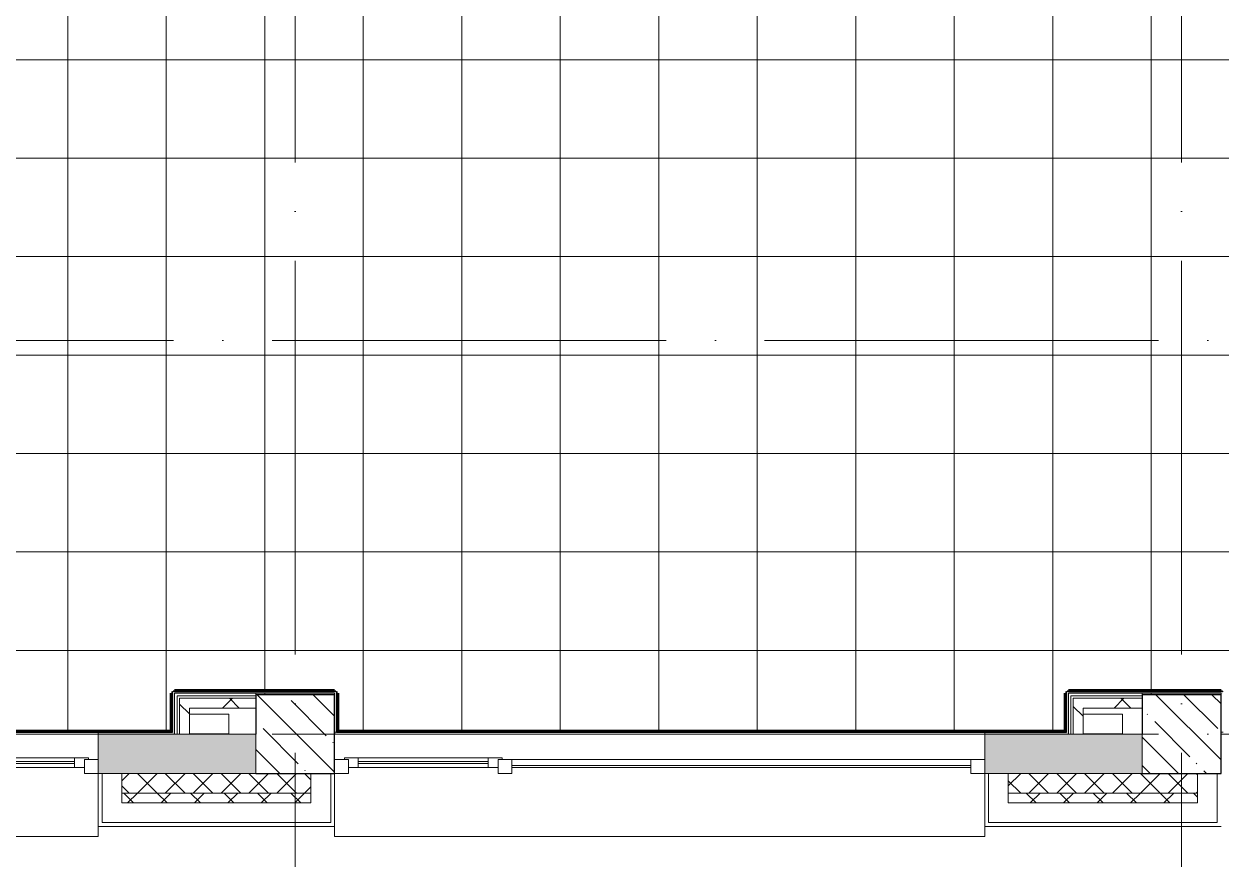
# Model space of a CAD drawing. Header units: millimetres. Extents: x 97 to 215964, y -4577 to 60645.
# Drawn here: x 116471 to 122548, y 42890 to 47132 of the extents above; entities that cross this region are included whole.
import ezdxf

# ---------------------------------------------------------------- set-up
doc = ezdxf.new("R2010")
doc.units = ezdxf.units.MM
doc.linetypes.add('ADSK_Линия сетки', pattern=[2500, 2000, -250, 0, -250])
for name, color, linetype, lineweight in [('A-FLOR-____-OTLN', 192, 'Continuous', 9), ('A-FLOR-____-PATT', 8, 'Continuous', 9), ('A-GLAZ-____-MCUT', 151, 'Continuous', 9), ('A-GLAZ-____-OTLN', 151, 'Continuous', 9), ('A-WALL-____-MCUT', 113, 'Continuous', 9), ('A-WALL-____-PATT', 111, 'Continuous', 9), ('A-WALL-FNSH-MCUT', 113, 'Continuous', 9), ('I-WALL-____-OTLN', 2, 'Continuous', 9), ('S-COLS-____-MCUT', 52, 'Continuous', 9), ('S-COLS-____-OTLN', 52, 'Continuous', 9), ('S-GRID-____-OTLN', 1, 'Continuous', 9)]:
    doc.layers.add(name, color=color, linetype=linetype, lineweight=lineweight)
pattern_1 = [(135, (0, 0), (-142.5612, -142.5612), []), (135, (142.56, 0), (-142.5612, -142.5612), [252.016, -50.403, 3.353, -47.05])]
pattern_2 = [(45, (0, 0), (-141.42136, 141.42136), []), (135, (0, 0), (-141.42136, -141.42136), [])]

# ---------------------------------------------------------------- blocks, each defined once
blk = doc.blocks.new('Окно_СКБ_2Ст1 - Окно_СКБ_2Ст 3400-29018936-О_АИ_ПП_8_400_Целиком')
at = {"layer": 'A-GLAZ-____-MCUT', "color": 90}
for p, q in [((-1650, -195), (-1650, -125)), ((-1650, -125), (-1580, -125)), ((-1580, -125), (-1580, -195)), ((-820, -155), (-1580, -155)), ((-1580, -155), (-1580, -195)), ((-1530, -205), (-1530, -155)), ((-870, -205), (-870, -155)), ((-820, -195), (-820, -125)), ((-820, -125), (-750, -125)), ((-820, -195), (-820, -155)), ((-750, -125), (-750, -195)), ((1580, -195), (1580, -125)), ((1580, -125), (1650, -125)), ((1650, -125), (1650, -195)), ((-1580, -195), (-1650, -195)), ((-1580, -195), (-1600, -195)), ((-1600, -195), (-1600, -205)), ((-1600, -205), (-800, -205)), ((-800, -205), (-1600, -205)), ((-750, -195), (-820, -195)), ((-800, -195), (-820, -195)), ((-800, -205), (-800, -195)), ((1650, -195), (1580, -195))]:
    blk.add_line(p, q, dxfattribs=at)
at = {"layer": 'A-GLAZ-____-MCUT', "color": 10, "lineweight": 5}
for p, q in [((-1530, -175), (-870, -175)), ((1580, -155), (-750, -155)), ((1580, -165), (-750, -165)), ((-870, -185), (-1530, -185))]:
    blk.add_line(p, q, dxfattribs=at)
at = {"layer": 'A-GLAZ-____-OTLN', "color": 10, "lineweight": 5}
for p, q in [((-1650, -195), (-1600, -195)), ((-800, -195), (1650, -195))]:
    blk.add_line(p, q, dxfattribs=at)
blk = doc.blocks.new('Окно_СКБ_2Ст1 - Окно_СКБ_2Ст 3300_ОК2-29018968-О_АИ_ПП_8_400_Целиком')
at = {"layer": 'A-GLAZ-____-MCUT', "color": 90}
for p, q in [((-1650, -195), (-1650, -125)), ((-1650, -125), (-1580, -125)), ((-1580, -125), (-1580, -195)), ((750, -195), (750, -125)), ((750, -125), (820, -125)), ((820, -125), (820, -195)), ((1580, -155), (820, -155)), ((820, -155), (820, -195)), ((870, -205), (870, -155)), ((1530, -205), (1530, -155)), ((1580, -195), (1580, -125)), ((1580, -125), (1650, -125)), ((1580, -195), (1580, -155)), ((1650, -125), (1650, -195)), ((-1580, -195), (-1650, -195)), ((820, -195), (750, -195)), ((820, -195), (800, -195)), ((800, -195), (800, -205)), ((800, -205), (1600, -205)), ((1600, -205), (800, -205)), ((1650, -195), (1580, -195)), ((1600, -195), (1580, -195)), ((1600, -205), (1600, -195))]:
    blk.add_line(p, q, dxfattribs=at)
at = {"layer": 'A-GLAZ-____-MCUT', "color": 10, "lineweight": 5}
for p, q in [((750, -155), (-1580, -155)), ((750, -165), (-1580, -165)), ((870, -175), (1530, -175)), ((1530, -185), (870, -185))]:
    blk.add_line(p, q, dxfattribs=at)
at = {"layer": 'A-GLAZ-____-OTLN', "color": 10, "lineweight": 5}
for p, q in [((-1650, -195), (800, -195)), ((1600, -195), (1650, -195))]:
    blk.add_line(p, q, dxfattribs=at)
blk = doc.blocks.new('WNW_Отлив1 - Отлив_металлический 2-28598290-О_АИ_ПП_8_400_Целиком')
at = {"layer": 'A-GLAZ-____-OTLN', "color": 10, "lineweight": 5}
for p, q in [((1650, 320), (-1650, 320)), ((-1650, 320), (-1650, 270)), ((1650, 270), (1650, 320))]:
    blk.add_line(p, q, dxfattribs=at)
blk = doc.blocks.new('0083_СОШ675_АР_R22_rvt-1-О_АИ_ПП_8_400_Целиком')
at = {"layer": 'A-WALL-____-PATT', "lineweight": 5}
h = blk.add_hatch(dxfattribs=at)
h.set_pattern_fill('FP_17', color=252, style=0, pattern_type=2)
h.set_pattern_definition(pattern_2)
h.paths.add_polyline_path([(58462.5, 43525), (58512.5, 43525), (58512.5, 43707), (58462.5, 43707), (58462.5, 43602.8)])
h = blk.add_hatch(dxfattribs=at)
h.set_pattern_fill('FP_17', color=252, style=0, pattern_type=2)
h.set_pattern_definition(pattern_2)
h.paths.add_polyline_path([(58512.5, 43657), (58850, 43657), (58850, 43707), (58512.5, 43707)])
h = blk.add_hatch(dxfattribs=at)
h.set_pattern_fill('FP_17', color=252, style=0, pattern_type=2)
h.set_pattern_definition(pattern_2)
h.paths.add_polyline_path([(63050, 43525), (63050, 43707), (63000, 43707), (63000, 43525)])
h = blk.add_hatch(dxfattribs=at)
h.set_pattern_fill('FP_17', color=252, style=0, pattern_type=2)
h.set_pattern_definition(pattern_2)
h.paths.add_polyline_path([(63350, 43657), (63350, 43707), (63050, 43707), (63050, 43657)])
h = blk.add_hatch(dxfattribs=at)
h.set_pattern_fill('FP_69', color=10, style=0, pattern_type=2)
h.set_pattern_definition([(50, (0, 0), (364.3679, -31.8783), [38.1, -419.1]), (355, (0, 0), (-70.4859, 382.1133), [30.48, -335.28]), (100.451, (30.36, -2.66), (293.885, 350.2334), [32.38, -356.18]), (46.184, (0, 101.6), (542.1585, -84.0858), [57.15, -628.65]), (96.636, (45.2, 94.6), (474.805, 494.8554), [48.57, -534.27]), (351.184, (0, 101.6), (474.8102, 494.85), [45.72, -502.92]), (21, (50.8, 76.2), (303.2285, -204.5305), [38.1, -419.1]), (326, (50.8, 76.2), (123.6039, 368.376), [30.48, -335.28]), (71.451, (76.07, 59.16), (426.8341, 163.8427), [32.38, -356.18]), (37.5, (0, 0), (6.17665, 169.11015), [16.764, -314.452, 16.764, -323.596, -336.55]), (37.5, (0, 0), (6.17665, 169.11015), [-671.576, 16.764, -319.786]), (7.5, (0, 0), (133.63888, 200.3615), [16.764, -177.292, 16.764, -306.832, -128.27]), (7.5, (0, 0), (133.63888, 200.3615), [-517.652, 16.764, -111.506]), (327.5, (-113.28, 0), (271.18182, -11.45836), [16.764, -110.236, 16.764, -379.476, -525.78]), (327.5, (-113.28, 0), (271.18182, -11.45836), [-523.24, 16.764, -509.016]), (317.5, (-164.08, 0), (296.2585, 50.85285), [16.764, -148.336, 16.764, -246.38, -373.38]), (317.5, (-164.08, 0), (296.2585, 50.85285), [-428.244, 16.764, -356.616])])
h.paths.add_polyline_path([(69050, 43325), (69050, 43525), (67050, 43525), (67050, 43325), (69030, 43325)])
h.paths.add_polyline_path([(64770, 43325), (65350, 43325), (65350, 43525), (64650, 43525), (64650, 43325), (64670, 43325)])
h.paths.add_polyline_path([(62670, 43325), (63350, 43325), (63350, 43525), (62550, 43525), (62550, 43325), (62570, 43325)])
h.paths.add_polyline_path([(58070, 43325), (58850, 43325), (58850, 43525), (58050, 43525), (58050, 43325)])
h.paths.add_polyline_path([(54350, 43325), (54350, 43525), (53550, 43525), (53550, 43325), (54190.3, 43325)])
h.paths.add_polyline_path([(51850, 43325), (51850, 43525), (51150, 43525), (51150, 43325), (51830, 43325)])
h.paths.add_polyline_path([(49850, 43325), (49850, 43525), (49050, 43525), (49050, 43325), (49788.2, 43325)])
h.paths.add_polyline_path([(45350, 43325), (45350, 43525), (44550, 43525), (44550, 43325), (44757.1, 43325)])
h.paths.add_polyline_path([(40355, 43325), (40850, 43325), (40850, 43525), (40050, 43525), (40050, 43325), (40170, 43325)])
h.paths.add_polyline_path([(36630, 43325), (36750, 43325), (36750, 43525), (36350, 43525), (36350, 43325), (36581.7, 43325)])
h.paths.add_polyline_path([(35950, 43325), (35950, 43525), (35550, 43525), (35550, 43325), (35670, 43325)])
h.paths.add_polyline_path([(33850, 43325), (33850, 43525), (33150, 43525), (33150, 43325), (33830, 43325)])
h.paths.add_polyline_path([(32230, 43325), (32250, 43325), (32250, 43525), (31450, 43525), (31450, 43325), (32179.5, 43325)])
h.paths.add_polyline_path([(27630, 43325), (27750, 43325), (27750, 43525), (26950, 43525), (26950, 43325), (27148.5, 43325)])
h.paths.add_polyline_path([(23250, 43325), (23250, 43525), (22450, 43525), (22450, 43325), (23230, 43325)])
h.paths.add_polyline_path([(18730, 43325), (18750, 43325), (18750, 43525), (17950, 43525), (17950, 43325), (18630, 43325)])
h.paths.add_polyline_path([(15730, 43325), (15850, 43325), (15850, 43525), (15150, 43525), (15150, 43325), (15270, 43325)])
h.paths.add_polyline_path([(14130, 43325), (14250, 43325), (14250, 43525), (13450, 43525), (13450, 43325), (13942, 43325)])
h.paths.add_polyline_path([(9750, 43325), (9750, 43525), (8950, 43525), (8950, 43325), (9730, 43325)])
h.paths.add_polyline_path([(5137.7, 43325), (5250, 43325), (5250, 43525), (4450, 43525), (4450, 43325), (5130, 43325)])
h.paths.add_polyline_path([(735.5, 43325), (750, 43325), (750, 43525), (200, 43525), (200, 43325), (730, 43325)])
h = blk.add_hatch(dxfattribs=at)
h.set_pattern_fill('FP_16', color=10, style=0, pattern_type=2)
h.set_pattern_definition([(45, (0, 0), (-70.71068, 70.71068), []), (135, (0, 0), (-70.71068, -70.71068), [])])
h.paths.add_polyline_path([(69030, 43225), (69050, 43225), (69050, 43325), (67170, 43325), (67170, 43225), (68654.6, 43225)])
h.paths.add_polyline_path([(63623.5, 43225), (63630, 43225), (63630, 43325), (62670, 43325), (62670, 43225), (62994.6, 43225)])
h.paths.add_polyline_path([(65230, 43225), (65230, 43325), (64770, 43325), (64770, 43225), (64881.3, 43225)])
h.paths.add_polyline_path([(58592.5, 43225), (59130, 43225), (59130, 43325), (58170, 43325), (58170, 43225)])
h.paths.add_polyline_path([(54630, 43225), (54630, 43325), (53670, 43325), (53670, 43225), (54190.3, 43225)])
h.paths.add_polyline_path([(51270, 43225), (51730, 43225), (51730, 43325), (51270, 43325)])
h.paths.add_polyline_path([(49170, 43225), (50130, 43225), (50130, 43325), (49170, 43325)])
h.paths.add_polyline_path([(44670, 43225), (45630, 43225), (45630, 43325), (44670, 43325)])
h.paths.add_polyline_path([(41130, 43225), (41130, 43325), (40170, 43325), (40170, 43225), (40983.8, 43225)])
h.paths.add_polyline_path([(36581.7, 43225), (36630, 43225), (36630, 43325), (35670, 43325), (35670, 43225), (35952.8, 43225)])
h.paths.add_polyline_path([(33270, 43225), (33730, 43225), (33730, 43325), (33270, 43325)])
h.paths.add_polyline_path([(31550.6, 43225), (32130, 43225), (32130, 43325), (31170, 43325), (31170, 43225)])
h.paths.add_polyline_path([(26670, 43225), (27630, 43225), (27630, 43325), (26670, 43325)])
h.paths.add_polyline_path([(23130, 43225), (23130, 43325), (22170, 43325), (22170, 43225), (22746.3, 43225)])
h.paths.add_polyline_path([(18630, 43225), (18630, 43325), (17670, 43325), (17670, 43225), (18344.2, 43225)])
h.paths.add_polyline_path([(15270, 43225), (15730, 43225), (15730, 43325), (15270, 43325)])
h.paths.add_polyline_path([(14130, 43225), (14130, 43325), (13170, 43325), (13170, 43225), (13942, 43225)])
h.paths.add_polyline_path([(9630, 43225), (9630, 43325), (8670, 43325), (8670, 43225), (9539.8, 43225)])
h.paths.add_polyline_path([(4170, 43225), (5130, 43225), (5130, 43325), (4170, 43325)])
h.paths.add_polyline_path([(106.6, 43225), (630, 43225), (630, 43325), (-300, 43325), (-300, 43225)])
h = blk.add_hatch(dxfattribs=at)
h.set_pattern_fill('FP_9', color=10, style=0, pattern_type=2)
h.set_pattern_definition([(135, (0, 0), (-84.85281, -84.85281), []), (225, (0, 0), (84.85281, -84.85281), [])])
h.paths.add_polyline_path([(69050, 43175), (69050, 43225), (67170, 43225), (67170, 43175), (69030, 43175)])
h.paths.add_polyline_path([(64770, 43175), (65230, 43175), (65230, 43225), (64770, 43225)])
h.paths.add_polyline_path([(63630, 43175), (63630, 43225), (62670, 43225), (62670, 43175), (63623.5, 43175)])
h.paths.add_polyline_path([(59130, 43175), (59130, 43225), (58170, 43225), (58170, 43175), (58592.5, 43175)])
h.paths.add_polyline_path([(53670, 43175), (54630, 43175), (54630, 43225), (53670, 43225)])
h.paths.add_polyline_path([(51270, 43175), (51730, 43175), (51730, 43225), (51270, 43225)])
h.paths.add_polyline_path([(50130, 43175), (50130, 43225), (49170, 43225), (49170, 43175), (49788.2, 43175)])
h.paths.add_polyline_path([(45630, 43175), (45630, 43225), (44670, 43225), (44670, 43175), (45386, 43175)])
h.paths.add_polyline_path([(40170, 43175), (41130, 43175), (41130, 43225), (40170, 43225)])
h.paths.add_polyline_path([(35670, 43175), (36630, 43175), (36630, 43225), (35670, 43225)])
h.paths.add_polyline_path([(33437.3, 43175), (33730, 43175), (33730, 43225), (33270, 43225), (33270, 43175)])
h.paths.add_polyline_path([(31550.6, 43175), (32130, 43175), (32130, 43225), (31170, 43225), (31170, 43175)])
h.paths.add_polyline_path([(27630, 43175), (27630, 43225), (26670, 43225), (26670, 43175), (27148.5, 43175)])
h.paths.add_polyline_path([(22746.3, 43175), (23130, 43175), (23130, 43225), (22170, 43225), (22170, 43175)])
h.paths.add_polyline_path([(18344.2, 43175), (18630, 43175), (18630, 43225), (17670, 43225), (17670, 43175), (17715.3, 43175)])
h.paths.add_polyline_path([(15730, 43175), (15730, 43225), (15270, 43225), (15270, 43175)])
h.paths.add_polyline_path([(13313.1, 43175), (14130, 43175), (14130, 43225), (13170, 43225), (13170, 43175)])
h.paths.add_polyline_path([(9539.8, 43175), (9630, 43175), (9630, 43225), (8670, 43225), (8670, 43175), (8911, 43175)])
h.paths.add_polyline_path([(4170, 43175), (5130, 43175), (5130, 43225), (4170, 43225)])
h.paths.add_polyline_path([(-350, 43175), (630, 43175), (630, 43225), (-350, 43225)])
at = {"layer": 'S-COLS-____-OTLN', "lineweight": 5}
h = blk.add_hatch(dxfattribs=at)
h.set_pattern_fill('FP_8', color=256, style=0, pattern_type=2)
h.set_pattern_definition(pattern_1)
h.paths.add_polyline_path([(58850, 43325), (59250, 43325), (59250, 43725), (58850, 43725), (58850, 43525)])
h = blk.add_hatch(dxfattribs=at)
h.set_pattern_fill('FP_8', color=256, style=0, pattern_type=2)
h.set_pattern_definition(pattern_1)
h.paths.add_polyline_path([(63350, 43325), (63750, 43325), (63750, 43725), (63350, 43725), (63350, 43525)])
at = {"layer": 'A-FLOR-____-OTLN', "color": 90}
for p, q in [((58512.5, 43625.4), (58712.5, 43625.4)), ((58712.5, 43625.4), (58712.5, 43525.4)), ((63050, 43625.4), (63250, 43625.4)), ((63250, 43625.4), (63250, 43525.4)), ((58712.5, 43525.4), (58512.5, 43525.4)), ((63250, 43525.4), (63050, 43525.4))]:
    blk.add_line(p, q, dxfattribs=at)
at = {"layer": 'A-WALL-____-MCUT', "color": 10, "lineweight": 5}
for p, q in [((58450, 43719.5), (58450, 43525)), ((58450, 43719.5), (58462.5, 43719.5)), ((58462.5, 43719.5), (58512.5, 43719.5)), ((58850, 43719.5), (58512.5, 43719.5)), ((62987.5, 43719.5), (62987.5, 43525)), ((62987.5, 43719.5), (63000, 43719.5)), ((63000, 43719.5), (63050, 43719.5)), ((63350, 43719.5), (63050, 43719.5)), ((58850, 43325), (58850, 43525)), ((63350, 43325), (63350, 43525)), ((58070, 43325), (58070, 43075)), ((58170, 43325), (58170, 43225)), ((59130, 43225), (59130, 43325)), ((59230, 43075), (59230, 43325)), ((62570, 43325), (62570, 43075)), ((62670, 43325), (62670, 43225)), ((63630, 43225), (63630, 43325)), ((63730, 43075), (63730, 43325)), ((58170, 43225), (58170, 43175)), ((58170, 43225), (59130, 43225)), ((59130, 43175), (59130, 43225)), ((62670, 43225), (62670, 43175)), ((62670, 43225), (63630, 43225)), ((63630, 43175), (63630, 43225)), ((58170, 43175), (59130, 43175)), ((62670, 43175), (63630, 43175)), ((58070, 43075), (59230, 43075)), ((62570, 43075), (63730, 43075))]:
    blk.add_line(p, q, dxfattribs=at)
at = {"layer": 'A-WALL-____-MCUT', "color": 50, "lineweight": 13}
for p, q in [((58462.5, 43707), (58462.5, 43525)), ((58462.5, 43707), (58512.5, 43707)), ((58850, 43707), (58512.5, 43707)), ((58850, 43657), (58850, 43707)), ((63000, 43707), (63000, 43525)), ((63000, 43707), (63050, 43707)), ((63350, 43707), (63050, 43707)), ((63350, 43657), (63350, 43707)), ((58512.5, 43525), (58512.5, 43657)), ((58512.5, 43657), (58850, 43657)), ((63050, 43525), (63050, 43657)), ((63050, 43657), (63350, 43657)), ((58850, 43525), (58050, 43525)), ((58050, 43525), (58050, 43325)), ((58462.5, 43525), (58512.5, 43525)), ((63350, 43525), (62550, 43525)), ((62550, 43525), (62550, 43325)), ((63000, 43525), (63050, 43525)), ((58070, 43325), (58050, 43325)), ((58050, 43325), (58070, 43325)), ((58170, 43325), (58070, 43325)), ((58070, 43325), (58170, 43325)), ((58850, 43325), (58170, 43325)), ((58170, 43325), (58850, 43325)), ((62570, 43325), (62550, 43325)), ((62550, 43325), (62570, 43325)), ((62670, 43325), (62570, 43325)), ((62570, 43325), (62670, 43325)), ((63350, 43325), (62670, 43325)), ((62670, 43325), (63350, 43325))]:
    blk.add_line(p, q, dxfattribs=at)
at = {"layer": 'A-WALL-____-MCUT', "color": 90}
for p, q in [((59130, 43325), (58850, 43325)), ((63630, 43325), (63350, 43325))]:
    blk.add_line(p, q, dxfattribs=at)
at = {"layer": 'A-WALL-FNSH-MCUT', "color": 90}
for p, q in [((58450, 43732), (58437.5, 43732)), ((58437.5, 43732), (58437.5, 43525)), ((58462.5, 43732), (58450, 43732)), ((58512.5, 43732), (58462.5, 43732)), ((58850, 43732), (58512.5, 43732)), ((58850, 43719.5), (58850, 43732)), ((58850, 43707), (58850, 43719.5)), ((62987.5, 43732), (62975, 43732)), ((62975, 43732), (62975, 43525)), ((63000, 43732), (62987.5, 43732)), ((63050, 43732), (63000, 43732)), ((63350, 43732), (63050, 43732)), ((63350, 43719.5), (63350, 43732)), ((63350, 43707), (63350, 43719.5)), ((58437.5, 43525), (58450, 43525)), ((58450, 43525), (58462.5, 43525)), ((62975, 43525), (62987.5, 43525)), ((62987.5, 43525), (63000, 43525)), ((58050, 43325), (58050, 43055)), ((59230, 43325), (59130, 43325)), ((59250, 43325), (59230, 43325)), ((59250, 43055), (59250, 43325)), ((62550, 43325), (62550, 43055)), ((63730, 43325), (63630, 43325)), ((63750, 43325), (63730, 43325)), ((58050, 43055), (59250, 43055)), ((62550, 43055), (63750, 43055))]:
    blk.add_line(p, q, dxfattribs=at)
at = {"layer": 'I-WALL-____-OTLN', "color": 90}
for p, q in [((54750, 43525), (58050, 43525)), ((59250.9, 43525), (62550, 43525))]:
    blk.add_line(p, q, dxfattribs=at)
at = {"layer": 'S-COLS-____-MCUT', "color": 130, "lineweight": 25}
for p, q in [((59250, 43725), (58850, 43725)), ((58850, 43725), (58850, 43525)), ((59250, 43325), (59250, 43725)), ((63750, 43725), (63350, 43725)), ((63350, 43725), (63350, 43525)), ((63750, 43325), (63750, 43725)), ((58850, 43325), (59250, 43325)), ((63350, 43325), (63750, 43325))]:
    blk.add_line(p, q, dxfattribs=at)
at = {"layer": 'S-COLS-____-OTLN', "color": 90}
for p, q in [((58850, 43525), (58850, 43325)), ((63350, 43525), (63350, 43325))]:
    blk.add_line(p, q, dxfattribs=at)
at = {"layer": 'A-GLAZ-____-OTLN', "color": 90, "lineweight": 9, "rotation": 180}
for name, p in [('Окно_СКБ_2Ст1 - Окно_СКБ_2Ст 3400-29018936-О_АИ_ПП_8_400_Целиком', (56400, 43200)), ('Окно_СКБ_2Ст1 - Окно_СКБ_2Ст 3300_ОК2-29018968-О_АИ_ПП_8_400_Целиком', (60900, 43200)), ('WNW_Отлив1 - Отлив_металлический 2-28598290-О_АИ_ПП_8_400_Целиком', (56400, 43325)), ('WNW_Отлив1 - Отлив_металлический 2-28598290-О_АИ_ПП_8_400_Целиком', (60900, 43325))]:
    blk.add_blockref(name, p, dxfattribs=at)

msp = doc.modelspace()

# ---------------------------------------------------------------- hatches: boundary and pattern name
at = {"layer": 'A-FLOR-____-PATT'}
h = msp.add_hatch(dxfattribs=at)
h.set_pattern_fill('FP_203', color=256, style=0, pattern_type=2)
h.set_pattern_definition([(270, (118692.87, 47450), (500, 3e-14), []), (0, (118692.87, 47450), (0, 500), [])])
h.paths.add_polyline_path([(123447.865903, 43525), (123447.863265, 43525.000586), (123437.887824, 43525.000586)])
h.paths.add_polyline_path([(113547.865903, 43525), (113547.887824, 43525.313459), (113547.865903, 43535.000586)])
h.paths.add_polyline_path([(123380.363265, 43540.000586), (123432.887824, 43540.000586), (123432.887824, 43742.03554), (123437.887824, 43742.03554), (123437.887824, 43752.03554), (123447.887824, 43752.03554), (123448.687243, 43757.03554), (123822.8978, 43757.03554), (123822.8978, 50850.000586), (122562.865903, 50850.000586), (122562.865903, 50775.000586), (122557.865903, 50775.000586), (122557.865903, 50765.000586), (122547.865903, 50765.000586), (122547.844028, 50760.000586), (122147.865903, 50760.000586), (122147.312128, 50765.000586), (122137.865903, 50765.000586), (122137.865903, 50775), (122132.865903, 50775.328787), (122132.865903, 50850.000586), (118062.865903, 50850.000586), (118062.865903, 50766.000586), (118057.865903, 50766.000586), (118057.865903, 50756.000586), (118047.865903, 50756.000586), (118047.844056, 50751.000586), (117047.887824, 50751.000586), (117047.887824, 50756.000586), (117027.887824, 50756.000586), (117027.887824, 51155), (116367.887824, 51155), (116367.887824, 51160.000586), (116082.887824, 51160.000586), (116082.865903, 51374.999414), (114082.887824, 51374.999414), (114081.816965, 51160.000586), (113562.887824, 51160.000586), (113562.887824, 43540.000586), (117220.430083, 43540.000586), (117220.430083, 43732.000586), (117225.430083, 43732.000586), (117225.430083, 43742.000586), (117235.430083, 43742.000586), (117235.430083, 43747.000586), (118047.865834, 43747.000586), (118047.865903, 43742.000586), (118057.865903, 43742.000586), (118057.865903, 43732.000586), (118062.865903, 43732.000586), (118062.865903, 43540.000586), (121757.887824, 43540.000586), (121757.887824, 43732.000586), (121762.887824, 43732.000586), (121763.88327, 43742.000586), (121772.887824, 43742.000586), (121774.036078, 43747.000586), (122547.865834, 43747.000586), (122547.865903, 43742.000586), (122557.865903, 43742.000586), (122557.865903, 43732.000586), (122562.865903, 43732.000586), (122562.865903, 43540.000586), (123050.288895, 43540.000586)])
h.paths.add_polyline_path([(122540.865316, 43725), (122547.865903, 43725), (122547.468684, 43732.000586), (122147.865903, 43732), (122147.865903, 43725), (122421.408962, 43725)])
h.paths.add_polyline_path([(117647.865903, 43725), (118047.865903, 43725), (118047.865881, 43732.000586), (117647.865903, 43732)])
h.paths.add_polyline_path([(116747.887824, 50736.483435), (116719.142497, 50736.483435), (116662.908151, 50748.436414), (116607.602619, 50773.84354), (116563.876907, 50805.612129), (116525.408151, 50848.336012), (116496.662823, 50898.124379), (116478.897234, 50952.801241), (116472.887824, 51013.332533), (116472.887824, 51154.976956), (117022.887824, 51154.976956), (117022.887824, 51009.976956), (117016.878414, 50952.801241), (116999.112825, 50898.124379), (116970.367498, 50848.336012), (116931.898741, 50805.612129), (116885.387824, 50771.81997), (116832.867498, 50748.436414), (116776.633152, 50736.483435), (116761.489568, 50736.483435)])
h.paths.add_polyline_path([(118047.844009, 50766.000586), (118047.865903, 50766.000586), (118047.843981, 50775), (117647.865903, 50775), (117647.865903, 50766.000586), (118046.806896, 50766.000586)])
h.paths.add_polyline_path([(116740.816756, 50963.146829), (116739.22757, 50965.147327), (116739.387824, 50968.050712)])
h.paths.add_polyline_path([(116747.887824, 50954.976956), (116753.064205, 50955.65844), (116757.887824, 50957.656448), (116764.308563, 50963.804354), (116765.208332, 50964.976956), (116767.613719, 50972.894917), (116767.887824, 50974.976956), (116767.206341, 50980.153337), (116762.610256, 50988.362835), (116760.891606, 50989.992581), (116757.887824, 50992.297464), (116757.547082, 50972.029115), (116756.223799, 50968.859242), (116754.958892, 50963.146829), (116750.407704, 50960.638142), (116745.299634, 50960.646829), (116740.816756, 50963.146829), (116737.887824, 50973.859242), (116737.887824, 50992.297464), (116731.467085, 50986.149558), (116730.567316, 50984.976956), (116728.569308, 50980.153337), (116728.16193, 50972.894917), (116728.569308, 50969.800575), (116733.165392, 50961.591077), (116735.867009, 50959.207074), (116739.387824, 50957.035128), (116743.4879, 50955.556217)])
h.paths.add_polyline_path([(116739.22757, 50965.147327), (116738.076582, 50970.323708), (116738.43153, 50970.323708)])
at = {"layer": 'A-WALL-____-PATT'}
for points in [[(117225.430083, 43535.000586), (117235.430083, 43535.000586), (117235.430083, 43742.000586), (117225.430083, 43742.000586), (117225.430083, 43602.756471)], [(118047.865903, 43732.000586), (118057.865903, 43732.000586), (118057.865903, 43742.000586), (117235.430083, 43742.000586), (117235.430083, 43732.000586), (118019.249433, 43732.000586)], [(118057.865903, 43535.000586), (118057.865903, 43732.000586), (118047.865903, 43732.000586), (118048.817572, 43535.000586)], [(121762.887824, 43535.000586), (121772.887824, 43535.000586), (121772.887824, 43742.000586), (121762.887824, 43742.000586), (121762.887824, 43602.756471)], [(122547.865903, 43732.000586), (122557.865903, 43732.000586), (122557.865903, 43742.000586), (121772.887824, 43742.000586), (121772.887824, 43732.000586), (122421.408962, 43732.000586)], [(116847.887824, 43525.000586), (117235.430083, 43525.000586), (117235.430083, 43535.000586), (116847.887824, 43535.000586)]]:
    msp.add_hatch(color=7, dxfattribs=at).paths.add_polyline_path(points)
h = msp.add_hatch(color=7, dxfattribs=at)
h.paths.add_polyline_path([(121348.817572, 43525.000586), (121772.887824, 43525.000586), (121772.887824, 43535.000586), (121348.817572, 43535.000586)])
h.paths.add_polyline_path([(118047.865903, 43525.000586), (118048.817572, 43525.000586), (118047.865903, 43535.000586)])

# ---------------------------------------------------------------- linework, layer by layer
at = {"layer": 'A-WALL-____-MCUT', "color": 7}
for p, q in [((117225.430083, 43742.000586), (117225.430083, 43535.000586)), ((118057.865903, 43742.000586), (117225.430083, 43742.000586)), ((117235.430083, 43525.000586), (117235.430083, 43732.000586)), ((117235.430083, 43732.000586), (118047.865903, 43732.000586)), ((118047.865903, 43732.000586), (118047.865903, 43525.000586)), ((118057.865903, 43535.000586), (118057.865903, 43742.000586)), ((121762.887824, 43742.000586), (121762.887824, 43535.000586)), ((122557.865903, 43742.000586), (121762.887824, 43742.000586)), ((121772.887824, 43525.000586), (121772.887824, 43732.000586)), ((121772.887824, 43732.000586), (122547.865903, 43732.000586)), ((122547.865903, 43732.000586), (122547.865903, 43535.000586)), ((117225.430083, 43535.000586), (116847.887824, 43535.000586)), ((116847.887824, 43535.000586), (116847.887824, 43525.000586)), ((116847.887824, 43525.000586), (117235.430083, 43525.000586)), ((118047.865903, 43525.000586), (118048.817572, 43525.000586)), ((118048.817572, 43525.000586), (118048.817572, 43535.000586)), ((118048.817572, 43535.000586), (118057.865903, 43535.000586)), ((121762.887824, 43535.000586), (121348.817572, 43535.000586)), ((121348.817572, 43535.000586), (121348.817572, 43525.000586)), ((121348.817572, 43525.000586), (121772.887824, 43525.000586)), ((122547.865903, 43535.000586), (122557.865903, 43535.000586))]:
    msp.add_line(p, q, dxfattribs=at)
at = {"layer": 'I-WALL-____-OTLN', "color": 5, "lineweight": 90}
for p, q in [((117220.430083, 43534.868151), (117220.430083, 43732.000586)), ((117225.430083, 43732.000586), (117220.430083, 43732.000586)), ((117235.430083, 43747.000586), (118047.865903, 43747.000586)), ((117235.430083, 43747.000586), (117235.430083, 43742.000586)), ((118047.865903, 43742.000586), (118047.865903, 43747.000586)), ((118062.865903, 43732.000586), (118057.865903, 43732.000586)), ((118062.865903, 43732.000586), (118062.865903, 43535.000586)), ((121757.887824, 43534.879834), (121757.887824, 43732.000586)), ((121762.887824, 43732.000586), (121757.887824, 43732.000586)), ((121772.887824, 43747.000586), (122547.865903, 43747.000586)), ((121772.887824, 43747.000586), (121772.887824, 43742.000586)), ((122547.865903, 43742.000586), (122547.865903, 43747.000586)), ((113557.887824, 43540.000586), (117225.430083, 43540.000586)), ((118057.865903, 43540.000586), (121762.887824, 43540.000586))]:
    msp.add_line(p, q, dxfattribs=at)
at = {"layer": 'I-WALL-____-OTLN'}
for p, q in [((116847.887824, 43525.000586), (113547.887824, 43525.000586)), ((113557.887824, 43535.000586), (116847.887824, 43535.000586)), ((121347.887824, 43525.000586), (118048.817572, 43525.000586)), ((118057.865903, 43535.000586), (121348.817572, 43535.000586)), ((123447.887824, 43525.000586), (122547.865903, 43525.000586))]:
    msp.add_line(p, q, dxfattribs=at)
at = {"layer": 'S-GRID-____-OTLN', "linetype": 'ADSK_Линия сетки'}
for p, q in [((117847.887824, -3572.657751), (117847.887824, 60644.999414)), ((122347.8878, -3572.657751), (122347.8878, 60644.999414)), ((55228.336609, 45525.000586), (215146.441901, 45525.000586)), ((55228.336609, 43525.000586), (215146.441901, 43525.000586))]:
    msp.add_line(p, q, dxfattribs=at)

# ---------------------------------------------------------------- block references
at = {"color": 250, "lineweight": 5}
msp.add_blockref('0083_СОШ675_АР_R22_rvt-1-О_АИ_ПП_8_400_Целиком', (58797.887824, 0), dxfattribs=at)

doc.saveas('drawing.dxf')
